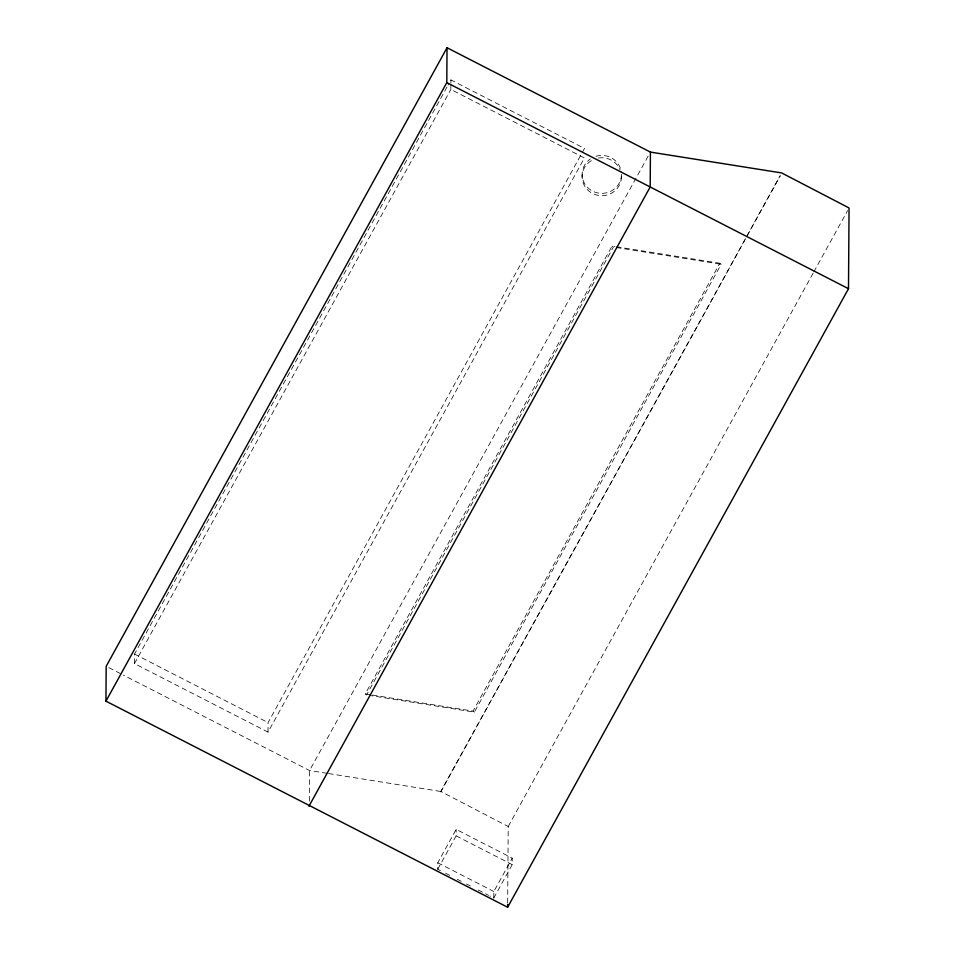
<?xml version="1.0" encoding="UTF-8"?>
<svg xmlns="http://www.w3.org/2000/svg" width="955" height="955" viewBox="0 0 955 955"><rect width="100%" height="100%" fill="white"/><g stroke="black" fill="none" stroke-linecap="round" stroke-linejoin="round"><path stroke-width="0.72" stroke-dasharray="4.78 3.58" d="M450.891 83.992L450.856 89.436L584.424 157.957L268.021 732.127L134.452 663.594L134.524 654.068L447.322 86.428M268.021 732.127L268.092 722.601L584.496 148.431L450.927 79.91L448.05 85.126M309.36 801.15L309.575 770.53L648.278 155.904M440.351 870.578L437.736 869.241L437.784 862.759L456.18 829.382L512.226 858.151L512.19 864.633L493.795 897.998L489.891 895.993M507.678 902.845L508.203 826.505L440.78 791.468L780.199 175.541M450.903 82.631L450.927 79.91M437.736 869.241L456.132 835.876L456.18 829.382M493.795 897.998L493.842 891.516L512.226 858.151M582.12 177.379L582.132 175.052M134.452 663.594L450.856 89.436M612.071 246.044L613.397 247.059L366.589 694.942L365.264 693.927L612.071 246.044L614.996 246.509M372.546 695.085L473.047 711.117L719.855 263.246L721.18 264.26L474.372 712.132L369.501 695.407M440.78 791.91L780.199 175.983M508.203 826.505L813.099 273.214M813.827 271.9L847.622 210.578M616.452 246.748L719.855 263.246M616.309 247.524L721.18 264.26M365.264 693.927L371.089 694.846M327.076 773.311L309.575 770.53L123.35 675.09M328.532 773.55L440.78 791.468M134.524 654.068L268.092 722.601M456.132 835.876L512.19 864.633M108.822 667.64L122.037 674.421M437.784 862.759L493.842 891.516M445.567 873.252L450.784 875.926M457.302 879.269L461.205 881.274M466.422 883.948L470.338 885.954M478.157 889.976L488.59 895.324M473.047 711.117L474.372 712.132M591.348 160.643A19.661 18.969 0.4 0 0 592.542 193.471A19.661 18.969 0.4 0 0 621.418 176.066L621.43 173.738A19.661 18.969 0.4 0 1 593.127 191.418A19.661 18.969 0.4 0 1 590.297 158.996M598.51 158.017A19.661 18.969 0.4 0 1 620.153 170.014M596.027 156.25A19.661 18.969 0.4 0 1 621.347 172.497"/><path stroke-width="1.43" d="M105.945 701.161L106.184 666.292L447.036 47.75L650.427 152.096L781.632 172.927L849.055 207.963L848.494 288.708L507.642 907.25L105.945 701.161L446.797 82.619L447.036 47.75M507.642 907.25L507.666 904.313M650.427 151.988L650.188 186.977L308.943 806.223M446.797 82.619L848.494 288.708"/></g></svg>
